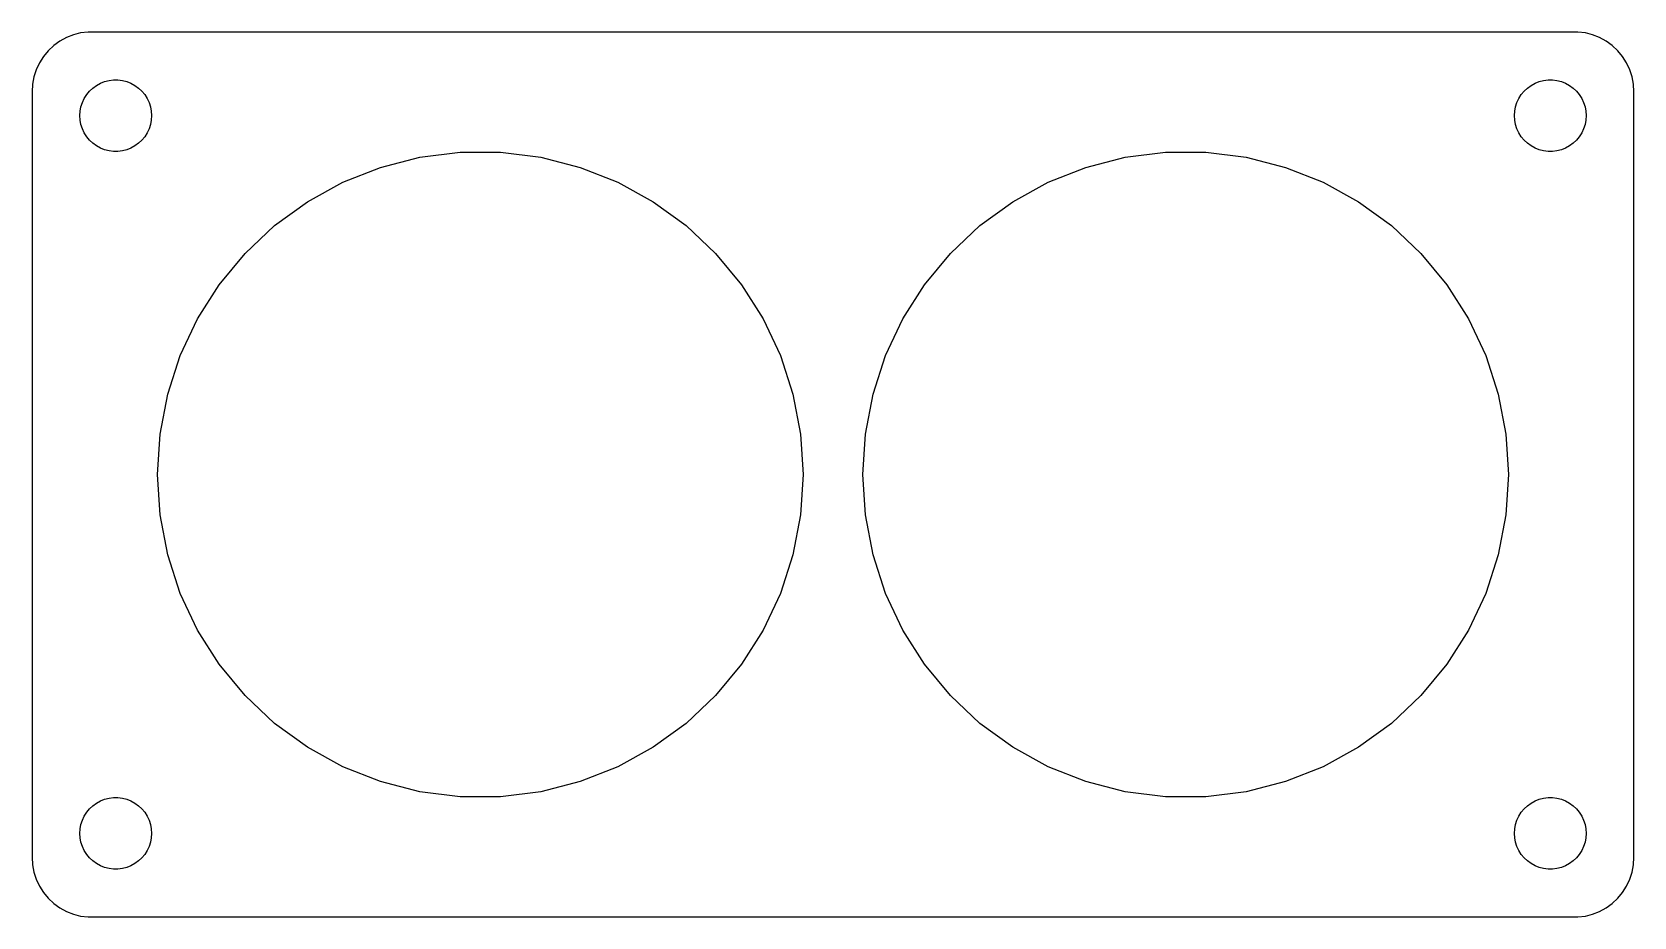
# Model space of a CAD drawing. Header units: metres. Extents: x -67 to 67, y -37 to 37.
import ezdxf

# ---------------------------------------------------------------- set-up
doc = ezdxf.new("R2010")
doc.units = ezdxf.units.M

msp = doc.modelspace()

# ---------------------------------------------------------------- linework, layer by layer
for p, q in [((-64.6791, 36.2216), (-65.1871, 35.8526)), ((-64.1289, 36.5241), (-64.6791, 36.2216)), ((-63.5451, 36.7553), (-64.1289, 36.5241)), ((-62.9369, 36.9114), (-63.5451, 36.7553)), ((-62.3139, 36.9901), (-62.9369, 36.9114)), ((62.3139, 36.9901), (-62.3139, 36.9901)), ((62.9369, 36.9114), (62.3139, 36.9901)), ((63.5451, 36.7553), (62.9369, 36.9114)), ((64.1289, 36.5241), (63.5451, 36.7553)), ((64.6791, 36.2216), (64.1289, 36.5241)), ((65.1871, 35.8526), (64.6791, 36.2216)), ((-66.0451, 34.9389), (-66.3815, 34.4088)), ((-65.6448, 35.4227), (-66.0451, 34.9389)), ((-65.1871, 35.8526), (-65.6448, 35.4227)), ((65.6448, 35.4227), (65.1871, 35.8526)), ((66.0451, 34.9389), (65.6448, 35.4227)), ((66.3815, 34.4088), (66.0451, 34.9389)), ((-66.6489, 33.8406), (-66.8429, 33.2434)), ((-66.3815, 34.4088), (-66.6489, 33.8406)), ((66.6489, 33.8406), (66.3815, 34.4088)), ((66.8429, 33.2434), (66.6489, 33.8406)), ((-66.9606, 32.6267), (-67, 32)), ((-66.8429, 33.2434), (-66.9606, 32.6267)), ((-62.1869, 32.0536), (-61.9123, 32.3115)), ((-61.9123, 32.3115), (-61.6075, 32.533)), ((-61.6075, 32.533), (-61.2773, 32.7145)), ((-61.2773, 32.7145), (-60.927, 32.8532)), ((-60.927, 32.8532), (-60.5621, 32.9469)), ((-60.5621, 32.9469), (-60.1884, 32.9941)), ((-60.1884, 32.9941), (-59.8116, 32.9941)), ((-59.8116, 32.9941), (-59.4379, 32.9469)), ((-59.4379, 32.9469), (-59.0729, 32.8532)), ((-59.0729, 32.8532), (-58.7227, 32.7145)), ((-58.7227, 32.7145), (-58.3925, 32.533)), ((-58.3925, 32.533), (-58.0877, 32.3115)), ((-58.0877, 32.3115), (-57.8131, 32.0536)), ((57.8131, 32.0536), (58.0877, 32.3115)), ((58.0877, 32.3115), (58.3925, 32.533)), ((58.3925, 32.533), (58.7227, 32.7145)), ((58.7227, 32.7145), (59.0729, 32.8532)), ((59.0729, 32.8532), (59.4379, 32.9469)), ((59.4379, 32.9469), (59.8116, 32.9941)), ((59.8116, 32.9941), (60.1884, 32.9941)), ((60.1884, 32.9941), (60.5621, 32.9469)), ((60.5621, 32.9469), (60.927, 32.8532)), ((60.927, 32.8532), (61.2773, 32.7145)), ((61.2773, 32.7145), (61.6075, 32.533)), ((61.6075, 32.533), (61.9123, 32.3115)), ((61.9123, 32.3115), (62.1869, 32.0536)), ((66.9606, 32.6267), (66.8429, 33.2434)), ((67, 32), (66.9606, 32.6267)), ((-67, 32), (-67, -32)), ((-62.9057, 30.7461), (-62.7893, 31.1044)), ((-62.7893, 31.1044), (-62.6289, 31.4453)), ((-62.6289, 31.4453), (-62.427, 31.7634)), ((-62.427, 31.7634), (-62.1869, 32.0536)), ((-57.8131, 32.0536), (-57.5729, 31.7634)), ((-57.5729, 31.7634), (-57.3711, 31.4453)), ((-57.3711, 31.4453), (-57.2107, 31.1044)), ((-57.2107, 31.1044), (-57.0942, 30.7461)), ((57.0942, 30.7461), (57.2107, 31.1044)), ((57.2107, 31.1044), (57.3711, 31.4453)), ((57.3711, 31.4453), (57.5729, 31.7634)), ((57.5729, 31.7634), (57.8131, 32.0536)), ((62.1869, 32.0536), (62.427, 31.7634)), ((62.427, 31.7634), (62.6289, 31.4453)), ((62.6289, 31.4453), (62.7893, 31.1044)), ((62.7893, 31.1044), (62.9057, 30.7461)), ((67, -32), (67, 32)), ((-63, 30), (-62.9763, 30.376)), ((-62.9763, 29.624), (-63, 30)), ((-62.9763, 30.376), (-62.9057, 30.7461)), ((-62.9057, 29.2539), (-62.9763, 29.624)), ((-57.0942, 30.7461), (-57.0237, 30.376)), ((-57.0237, 29.624), (-57.0942, 29.2539)), ((-57.0237, 30.376), (-57, 30)), ((-57, 30), (-57.0237, 29.624)), ((57, 30), (57.0237, 30.376)), ((57.0237, 29.624), (57, 30)), ((57.0237, 30.376), (57.0942, 30.7461)), ((57.0942, 29.2539), (57.0237, 29.624)), ((62.9057, 30.7461), (62.9763, 30.376)), ((62.9763, 29.624), (62.9057, 29.2539)), ((62.9763, 30.376), (63, 30)), ((63, 30), (62.9763, 29.624)), ((-62.7893, 28.8956), (-62.9057, 29.2539)), ((-62.6289, 28.5547), (-62.7893, 28.8956)), ((-62.427, 28.2366), (-62.6289, 28.5547)), ((-62.1869, 27.9464), (-62.427, 28.2366)), ((-57.5729, 28.2366), (-57.8131, 27.9464)), ((-57.3711, 28.5547), (-57.5729, 28.2366)), ((-57.2107, 28.8956), (-57.3711, 28.5547)), ((-57.0942, 29.2539), (-57.2107, 28.8956)), ((57.2107, 28.8956), (57.0942, 29.2539)), ((57.3711, 28.5547), (57.2107, 28.8956)), ((57.5729, 28.2366), (57.3711, 28.5547)), ((57.8131, 27.9464), (57.5729, 28.2366)), ((62.427, 28.2366), (62.1869, 27.9464)), ((62.6289, 28.5547), (62.427, 28.2366)), ((62.7893, 28.8956), (62.6289, 28.5547)), ((62.9057, 29.2539), (62.7893, 28.8956)), ((-61.9123, 27.6884), (-62.1869, 27.9464)), ((-61.6075, 27.467), (-61.9123, 27.6884)), ((-61.2773, 27.2855), (-61.6075, 27.467)), ((-60.927, 27.1468), (-61.2773, 27.2855)), ((-60.5621, 27.0531), (-60.927, 27.1468)), ((-60.1884, 27.0059), (-60.5621, 27.0531)), ((-59.8116, 27.0059), (-60.1884, 27.0059)), ((-59.4379, 27.0531), (-59.8116, 27.0059)), ((-59.0729, 27.1468), (-59.4379, 27.0531)), ((-58.7227, 27.2855), (-59.0729, 27.1468)), ((-58.3925, 27.467), (-58.7227, 27.2855)), ((-58.0877, 27.6884), (-58.3925, 27.467)), ((-57.8131, 27.9464), (-58.0877, 27.6884)), ((-34.5593, 26.5217), (-31.1953, 26.9467)), ((-31.1953, 26.9467), (-27.8046, 26.9467)), ((-27.8046, 26.9467), (-24.4407, 26.5217)), ((24.4407, 26.5217), (27.8046, 26.9467)), ((27.8046, 26.9467), (31.1953, 26.9467)), ((31.1953, 26.9467), (34.5593, 26.5217)), ((58.0877, 27.6884), (57.8131, 27.9464)), ((58.3925, 27.467), (58.0877, 27.6884)), ((58.7227, 27.2855), (58.3925, 27.467)), ((59.0729, 27.1468), (58.7227, 27.2855)), ((59.4379, 27.0531), (59.0729, 27.1468)), ((59.8116, 27.0059), (59.4379, 27.0531)), ((60.1884, 27.0059), (59.8116, 27.0059)), ((60.5621, 27.0531), (60.1884, 27.0059)), ((60.927, 27.1468), (60.5621, 27.0531)), ((61.2773, 27.2855), (60.927, 27.1468)), ((61.6075, 27.467), (61.2773, 27.2855)), ((61.9123, 27.6884), (61.6075, 27.467)), ((62.1869, 27.9464), (61.9123, 27.6884)), ((-40.996, 24.4303), (-37.8435, 25.6785)), ((-37.8435, 25.6785), (-34.5593, 26.5217)), ((-24.4407, 26.5217), (-21.1565, 25.6785)), ((-21.1565, 25.6785), (-18.004, 24.4303)), ((18.004, 24.4303), (21.1565, 25.6785)), ((21.1565, 25.6785), (24.4407, 26.5217)), ((34.5593, 26.5217), (37.8435, 25.6785)), ((37.8435, 25.6785), (40.996, 24.4303)), ((-43.9673, 22.7968), (-40.996, 24.4303)), ((-18.004, 24.4303), (-15.0327, 22.7968)), ((15.0327, 22.7968), (18.004, 24.4303)), ((40.996, 24.4303), (43.9673, 22.7968)), ((-46.7104, 20.8038), (-43.9673, 22.7968)), ((-15.0327, 22.7968), (-12.2896, 20.8038)), ((12.2896, 20.8038), (15.0327, 22.7968)), ((43.9673, 22.7968), (46.7104, 20.8038)), ((-49.1821, 18.4828), (-46.7104, 20.8038)), ((-12.2896, 20.8038), (-9.81784, 18.4828)), ((9.81784, 18.4828), (12.2896, 20.8038)), ((46.7104, 20.8038), (49.1821, 18.4828)), ((-51.3435, 15.8702), (-49.1821, 18.4828)), ((-9.81784, 18.4828), (-7.65654, 15.8702)), ((7.65654, 15.8702), (9.81784, 18.4828)), ((49.1821, 18.4828), (51.3435, 15.8702)), ((-53.1603, 13.0073), (-51.3435, 15.8702)), ((-7.65654, 15.8702), (-5.83971, 13.0073)), ((5.83971, 13.0073), (7.65654, 15.8702)), ((51.3435, 15.8702), (53.1603, 13.0073)), ((-54.604, 9.93936), (-53.1603, 13.0073)), ((-5.83971, 13.0073), (-4.39603, 9.93936)), ((4.39603, 9.93936), (5.83971, 13.0073)), ((53.1603, 13.0073), (54.604, 9.93936)), ((-55.6517, 6.71461), (-54.604, 9.93936)), ((-4.39603, 9.93936), (-3.34825, 6.71461)), ((3.34825, 6.71461), (4.39603, 9.93936)), ((54.604, 9.93936), (55.6517, 6.71461)), ((-56.2871, 3.38399), (-55.6517, 6.71461)), ((-3.34825, 6.71461), (-2.71289, 3.38399)), ((2.71289, 3.38399), (3.34825, 6.71461)), ((55.6517, 6.71461), (56.2871, 3.38399)), ((-56.5, 0), (-56.2871, 3.38399)), ((-2.71289, 3.38399), (-2.5, 0)), ((2.5, 0), (2.71289, 3.38399)), ((56.2871, 3.38399), (56.5, 0)), ((-56.2871, -3.38399), (-56.5, 0)), ((-2.5, 0), (-2.71289, -3.38399)), ((2.71289, -3.38399), (2.5, 0)), ((56.5, 0), (56.2871, -3.38399)), ((-55.6517, -6.71461), (-56.2871, -3.38399)), ((-2.71289, -3.38399), (-3.34825, -6.71461)), ((3.34825, -6.71461), (2.71289, -3.38399)), ((56.2871, -3.38399), (55.6517, -6.71461)), ((-54.604, -9.93936), (-55.6517, -6.71461)), ((-3.34825, -6.71461), (-4.39603, -9.93936)), ((4.39603, -9.93936), (3.34825, -6.71461)), ((55.6517, -6.71461), (54.604, -9.93936)), ((-53.1603, -13.0073), (-54.604, -9.93936)), ((-4.39603, -9.93936), (-5.83971, -13.0073)), ((5.83971, -13.0073), (4.39603, -9.93936)), ((54.604, -9.93936), (53.1603, -13.0073)), ((-51.3435, -15.8702), (-53.1603, -13.0073)), ((-5.83971, -13.0073), (-7.65654, -15.8702)), ((7.65654, -15.8702), (5.83971, -13.0073)), ((53.1603, -13.0073), (51.3435, -15.8702)), ((-49.1821, -18.4828), (-51.3435, -15.8702)), ((-7.65654, -15.8702), (-9.81784, -18.4828)), ((9.81784, -18.4828), (7.65654, -15.8702)), ((51.3435, -15.8702), (49.1821, -18.4828)), ((-46.7104, -20.8038), (-49.1821, -18.4828)), ((-9.81784, -18.4828), (-12.2896, -20.8038)), ((12.2896, -20.8038), (9.81784, -18.4828)), ((49.1821, -18.4828), (46.7104, -20.8038)), ((-43.9673, -22.7968), (-46.7104, -20.8038)), ((-12.2896, -20.8038), (-15.0327, -22.7968)), ((15.0327, -22.7968), (12.2896, -20.8038)), ((46.7104, -20.8038), (43.9673, -22.7968)), ((-40.996, -24.4303), (-43.9673, -22.7968)), ((-15.0327, -22.7968), (-18.004, -24.4303)), ((18.004, -24.4303), (15.0327, -22.7968)), ((43.9673, -22.7968), (40.996, -24.4303)), ((-37.8435, -25.6785), (-40.996, -24.4303)), ((-18.004, -24.4303), (-21.1565, -25.6785)), ((21.1565, -25.6785), (18.004, -24.4303)), ((40.996, -24.4303), (37.8435, -25.6785)), ((-34.5593, -26.5217), (-37.8435, -25.6785)), ((-31.1953, -26.9467), (-34.5593, -26.5217)), ((-24.4407, -26.5217), (-27.8046, -26.9467)), ((-21.1565, -25.6785), (-24.4407, -26.5217)), ((24.4407, -26.5217), (21.1565, -25.6785)), ((27.8046, -26.9467), (24.4407, -26.5217)), ((34.5593, -26.5217), (31.1953, -26.9467)), ((37.8435, -25.6785), (34.5593, -26.5217)), ((-62.427, -28.2366), (-62.1869, -27.9464)), ((-62.1869, -27.9464), (-61.9123, -27.6884)), ((-61.9123, -27.6884), (-61.6075, -27.467)), ((-61.6075, -27.467), (-61.2773, -27.2855)), ((-61.2773, -27.2855), (-60.927, -27.1468)), ((-60.927, -27.1468), (-60.5621, -27.0531)), ((-60.5621, -27.0531), (-60.1884, -27.0059)), ((-60.1884, -27.0059), (-59.8116, -27.0059)), ((-59.8116, -27.0059), (-59.4379, -27.0531)), ((-59.4379, -27.0531), (-59.0729, -27.1468)), ((-59.0729, -27.1468), (-58.7227, -27.2855)), ((-58.7227, -27.2855), (-58.3925, -27.467)), ((-58.3925, -27.467), (-58.0877, -27.6884)), ((-58.0877, -27.6884), (-57.8131, -27.9464)), ((-57.8131, -27.9464), (-57.5729, -28.2366)), ((-27.8046, -26.9467), (-31.1953, -26.9467)), ((31.1953, -26.9467), (27.8046, -26.9467)), ((57.5729, -28.2366), (57.8131, -27.9464)), ((57.8131, -27.9464), (58.0877, -27.6884)), ((58.0877, -27.6884), (58.3925, -27.467)), ((58.3925, -27.467), (58.7227, -27.2855)), ((58.7227, -27.2855), (59.0729, -27.1468)), ((59.0729, -27.1468), (59.4379, -27.0531)), ((59.4379, -27.0531), (59.8116, -27.0059)), ((59.8116, -27.0059), (60.1884, -27.0059)), ((60.1884, -27.0059), (60.5621, -27.0531)), ((60.5621, -27.0531), (60.927, -27.1468)), ((60.927, -27.1468), (61.2773, -27.2855)), ((61.2773, -27.2855), (61.6075, -27.467)), ((61.6075, -27.467), (61.9123, -27.6884)), ((61.9123, -27.6884), (62.1869, -27.9464)), ((62.1869, -27.9464), (62.427, -28.2366)), ((-62.9763, -29.624), (-62.9057, -29.2539)), ((-62.9057, -29.2539), (-62.7893, -28.8956)), ((-62.7893, -28.8956), (-62.6289, -28.5547)), ((-62.6289, -28.5547), (-62.427, -28.2366)), ((-57.5729, -28.2366), (-57.3711, -28.5547)), ((-57.3711, -28.5547), (-57.2107, -28.8956)), ((-57.2107, -28.8956), (-57.0942, -29.2539)), ((-57.0942, -29.2539), (-57.0237, -29.624)), ((57.0237, -29.624), (57.0942, -29.2539)), ((57.0942, -29.2539), (57.2107, -28.8956)), ((57.2107, -28.8956), (57.3711, -28.5547)), ((57.3711, -28.5547), (57.5729, -28.2366)), ((62.427, -28.2366), (62.6289, -28.5547)), ((62.6289, -28.5547), (62.7893, -28.8956)), ((62.7893, -28.8956), (62.9057, -29.2539)), ((62.9057, -29.2539), (62.9763, -29.624)), ((-63, -30), (-62.9763, -29.624)), ((-62.9763, -30.376), (-63, -30)), ((-62.9057, -30.7461), (-62.9763, -30.376)), ((-62.7893, -31.1044), (-62.9057, -30.7461)), ((-57.0942, -30.7461), (-57.2107, -31.1044)), ((-57.0237, -30.376), (-57.0942, -30.7461)), ((-57.0237, -29.624), (-57, -30)), ((-57, -30), (-57.0237, -30.376)), ((57, -30), (57.0237, -29.624)), ((57.0237, -30.376), (57, -30)), ((57.0942, -30.7461), (57.0237, -30.376)), ((57.2107, -31.1044), (57.0942, -30.7461)), ((62.9057, -30.7461), (62.7893, -31.1044)), ((62.9763, -30.376), (62.9057, -30.7461)), ((62.9763, -29.624), (63, -30)), ((63, -30), (62.9763, -30.376)), ((-67, -32), (-66.9606, -32.6267)), ((-62.6289, -31.4453), (-62.7893, -31.1044)), ((-62.427, -31.7634), (-62.6289, -31.4453)), ((-62.1869, -32.0536), (-62.427, -31.7634)), ((-61.9123, -32.3115), (-62.1869, -32.0536)), ((-57.8131, -32.0536), (-58.0877, -32.3115)), ((-57.5729, -31.7634), (-57.8131, -32.0536)), ((-57.3711, -31.4453), (-57.5729, -31.7634)), ((-57.2107, -31.1044), (-57.3711, -31.4453)), ((57.3711, -31.4453), (57.2107, -31.1044)), ((57.5729, -31.7634), (57.3711, -31.4453)), ((57.8131, -32.0536), (57.5729, -31.7634)), ((58.0877, -32.3115), (57.8131, -32.0536)), ((62.1869, -32.0536), (61.9123, -32.3115)), ((62.427, -31.7634), (62.1869, -32.0536)), ((62.6289, -31.4453), (62.427, -31.7634)), ((62.7893, -31.1044), (62.6289, -31.4453)), ((66.9606, -32.6267), (67, -32)), ((-66.9606, -32.6267), (-66.8429, -33.2434)), ((-66.8429, -33.2434), (-66.6489, -33.8406)), ((-61.6075, -32.533), (-61.9123, -32.3115)), ((-61.2773, -32.7145), (-61.6075, -32.533)), ((-60.927, -32.8532), (-61.2773, -32.7145)), ((-60.5621, -32.9469), (-60.927, -32.8532)), ((-60.1884, -32.9941), (-60.5621, -32.9469)), ((-59.8116, -32.9941), (-60.1884, -32.9941)), ((-59.4379, -32.9469), (-59.8116, -32.9941)), ((-59.0729, -32.8532), (-59.4379, -32.9469)), ((-58.7227, -32.7145), (-59.0729, -32.8532)), ((-58.3925, -32.533), (-58.7227, -32.7145)), ((-58.0877, -32.3115), (-58.3925, -32.533)), ((58.3925, -32.533), (58.0877, -32.3115)), ((58.7227, -32.7145), (58.3925, -32.533)), ((59.0729, -32.8532), (58.7227, -32.7145)), ((59.4379, -32.9469), (59.0729, -32.8532)), ((59.8116, -32.9941), (59.4379, -32.9469)), ((60.1884, -32.9941), (59.8116, -32.9941)), ((60.5621, -32.9469), (60.1884, -32.9941)), ((60.927, -32.8532), (60.5621, -32.9469)), ((61.2773, -32.7145), (60.927, -32.8532)), ((61.6075, -32.533), (61.2773, -32.7145)), ((61.9123, -32.3115), (61.6075, -32.533)), ((66.6489, -33.8406), (66.8429, -33.2434)), ((66.8429, -33.2434), (66.9606, -32.6267)), ((-66.6489, -33.8406), (-66.3815, -34.4088)), ((-66.3815, -34.4088), (-66.0451, -34.9389)), ((66.0451, -34.9389), (66.3815, -34.4088)), ((66.3815, -34.4088), (66.6489, -33.8406)), ((-66.0451, -34.9389), (-65.6448, -35.4227)), ((-65.6448, -35.4227), (-65.1871, -35.8526)), ((-65.1871, -35.8526), (-64.6791, -36.2216)), ((64.6791, -36.2216), (65.1871, -35.8526)), ((65.1871, -35.8526), (65.6448, -35.4227)), ((65.6448, -35.4227), (66.0451, -34.9389)), ((-64.6791, -36.2216), (-64.1289, -36.5241)), ((-64.1289, -36.5241), (-63.5451, -36.7553)), ((-63.5451, -36.7553), (-62.9369, -36.9114)), ((-62.9369, -36.9114), (-62.3139, -36.9901)), ((-62.3139, -36.9901), (62.3139, -36.9901)), ((62.3139, -36.9901), (62.9369, -36.9114)), ((62.9369, -36.9114), (63.5451, -36.7553)), ((63.5451, -36.7553), (64.1289, -36.5241)), ((64.1289, -36.5241), (64.6791, -36.2216))]:
    msp.add_line(p, q)

doc.saveas('drawing.dxf')
